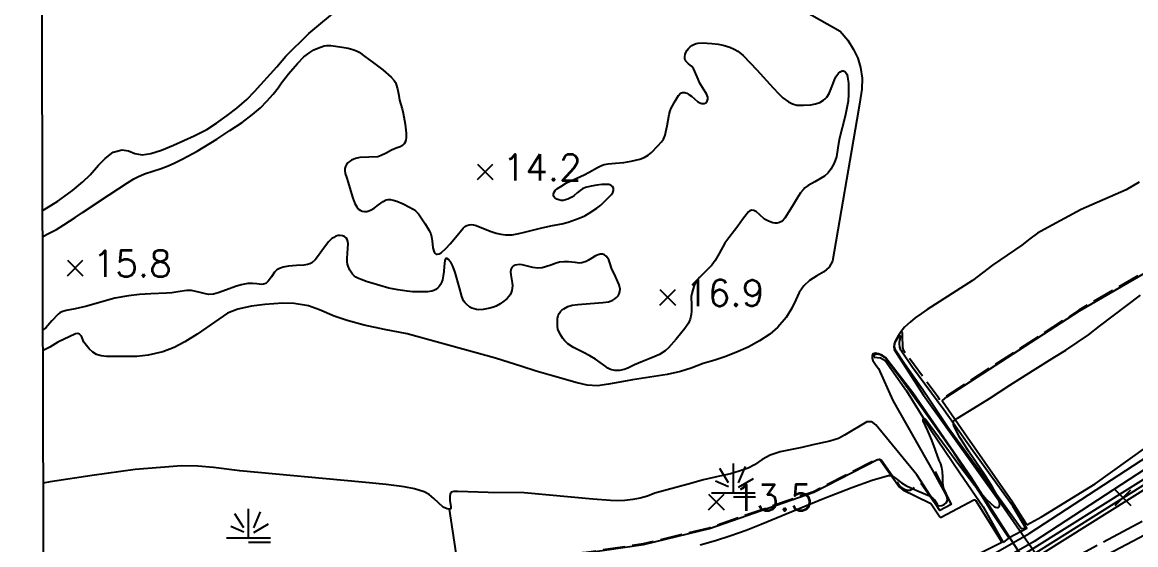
# Model space of a CAD drawing. Header units: millimetres. Extents: x 224638 to 227100, y 430787 to 433573.
# Drawn here: x 224637.6 to 225018.4, y 431056.5 to 431235.1 of the extents above; entities that cross this region are included whole.
import ezdxf

# ---------------------------------------------------------------- set-up
doc = ezdxf.new("R2010")
doc.units = ezdxf.units.MM
doc.linetypes.add('15M2P5', pattern=[17.5, 15, -2.5])
doc.linetypes.add('7P5M2P5', pattern=[10, 7.5, -2.5])
for name, color, linetype in [('A0013118', 1, 'Continuous'), ('A0033327', 32, 'Continuous'), ('C0052211', 1, 'Continuous'), ('C0052212', 1, 'Continuous'), ('C0052214', 1, '15M2P5'), ('C0076116', 7, 'Continuous'), ('E0022112', 5, 'Continuous'), ('E0032111', 5, 'Continuous'), ('F0017111', 30, 'Continuous'), ('F0027132', 7, 'Continuous'), ('F0027217', 7, 'Continuous'), ('G0022313', 5, '7P5M2P5'), ('G0022323', 5, 'Continuous'), ('H0017334', 7, 'Continuous')]:
    doc.layers.add(name, color=color, linetype=linetype)
doc.styles.add('ngsw', font='romans.shx', dxfattribs={"bigfont": 'ngsw.shx'})

# ---------------------------------------------------------------- blocks, each defined once
blk = doc.blocks.new('G0022323')
at = {"layer": 'G0022323'}
for p, q in [((-1.583, 3.4), (-4.619, 8.28)), ((0.02, -0.003), (0.02, 9.997)), ((1.779, 3.4), (4.165, 8.931)), ((-1.583, 1.991), (-6.029, 3.943)), ((1.779, 1.883), (6.875, 4.809)), ((-7.48, -0.003), (7.52, -0.003)), ((0.044, -1.479), (7.544, -1.479))]:
    blk.add_line(p, q, dxfattribs=at)
blk = doc.blocks.new('F0027217')
at = {"layer": 'F0027217'}
for p, q in [((-2.652, 2.652), (2.652, -2.652)), ((-2.652, -2.652), (2.652, 2.652))]:
    blk.add_line(p, q, dxfattribs=at)

msp = doc.modelspace()

# ---------------------------------------------------------------- linework, layer by layer
at = {"layer": 'A0013118', "flags": 128}
for points in [[(224693.428, 430968.113), (224742.889, 430983.472), (224746.341, 430981.838), (224748.8, 430971.313), (224748.326, 430967.259), (224761.532, 430970.892), (224783.618, 430980.982), (224817.159, 430993.05), (224863.805, 431006.522), (224871.002, 431008.696), (224878.204, 431011.221), (224902.758, 431020.829), (224921.929, 431029.203), (224940.61, 431037.797), (224957.248, 431046.195), (224981.902, 431060.33), (225027.712, 431090.168)], [(225029.57, 431087.559), (224983.572, 431057.599), (224958.766, 431043.377)], [(224971.447, 431047.823), (225028.775, 431083.767)], [(225030.465, 431081.05), (224973.074, 431045.066)]]:
    msp.add_lwpolyline(points, dxfattribs=at)
at = {"layer": 'A0033327', "flags": 128}
msp.add_lwpolyline([(224645.169, 430903.25), (224651.036, 430906.23), (224655.112, 430908.429), (224696.387, 430930.383), (224706.157, 430934.613), (224708.212, 430935.561), (224763.394, 430963.531), (224792.129, 430975.544), (224820.877, 430985.878), (224846.028, 430993.411), (224875.955, 431002.891), (224900.417, 431012.313), (224920.258, 431020.494), (224939.573, 431029.096), (224953.521, 431035.93), (224972.311, 431046.358), (225029.673, 431082.324)], dxfattribs=at)
at = {"layer": 'C0052211', "flags": 128}
for points in [[(224980.754, 431062.166), (224976.269, 431069.667), (224962.68, 431088.585), (224952.762, 431102.649), (224941.993, 431117.132), (224937.999, 431123.052), (224937.634, 431124.075), (224937.594, 431125.236), (224937.6, 431125.744), (224937.971, 431128.075)], [(224928.884, 431120.627), (224931.039, 431120.382), (224932.702, 431119.495), (224939.924, 431109.079), (224948.168, 431095.882), (224958.156, 431081.066), (224966.128, 431069.478), (224973.042, 431057.27)], [(224981.155, 431063.292), (224986.174, 431066.101), (225004.496, 431077.333), (225021.845, 431089.75)], [(224799, 431011.509), (224810.078, 431013.887), (224845.833, 431018), (224859.978, 431020.112), (224878.775, 431023.303), (224896.968, 431027.421), (224914.889, 431032.741), (224930.641, 431038.535), (224945.173, 431044.528), (224959.147, 431050.636), (224972.51, 431057.41)]]:
    msp.add_lwpolyline(points, dxfattribs=at)
at = {"layer": 'C0052212', "flags": 128}
for points in [[(224981.155, 431063.292), (224976.224, 431071.111), (224960.745, 431093.277), (224952.312, 431105.43), (224952.311, 431105.821), (224953.756, 431107.026), (224999.077, 431136.464), (225040.027, 431160.216)], [(224980.754, 431062.166), (224979.354, 431061.952), (224979.237, 431061.98), (224979.048, 431062.176), (224971.252, 431072.855), (224964.643, 431082.144), (224954.238, 431096.497), (224945.564, 431109.526), (224939.291, 431118.337), (224936.185, 431123.056), (224935.953, 431123.675), (224935.875, 431124.602), (224936.107, 431125.762), (224937.307, 431127.85), (224937.971, 431128.075)], [(224928.884, 431120.627), (224928.951, 431121.393), (224929.647, 431121.741), (224930.908, 431121.557), (224932.471, 431120.698), (224932.974, 431120.118), (224938.536, 431112.74), (224946.027, 431102.335), (224955.53, 431088.894), (224965.85, 431073.025), (224969.188, 431067.607), (224974.83, 431059.121), (224974.888, 431058.925), (224974.882, 431058.736), (224973.042, 431057.27)], [(224799, 431011.509), (224792.547, 431049.926), (224792.575, 431050.187), (224793.023, 431050.449), (224830.41, 431053.691), (224850.034, 431056.61), (224872.561, 431062.057), (224908.258, 431074.488), (224930.045, 431085.694), (224930.567, 431085.637), (224931.161, 431085.234), (224937.527, 431076.188), (224938.745, 431075.322), (224947.836, 431070.886), (224948.184, 431070.684), (224948.671, 431070.142), (224951.348, 431065.999), (224951.464, 431065.912), (224951.783, 431065.913), (224963.023, 431071.854), (224963.299, 431071.826), (224963.509, 431071.703), (224972.51, 431057.41)]]:
    msp.add_lwpolyline(points, dxfattribs=at)
at = {"layer": 'C0052214', "flags": 128}
msp.add_lwpolyline([(224715.58, 430930.423), (224741.654, 430941.924), (224775.774, 430956.591), (224788.709, 430960.971), (224808.218, 430965.18), (224826.76, 430969.92), (224860.26, 430980.45), (224888.73, 430992.66), (224923.99, 431011.94), (224941.72, 431022.22), (224967.443, 431035.997), (224968.189, 431036.884), (224970.384, 431033.588), (224982.818, 431040.016), (224988.556, 431037.022), (224994.731, 431040.807), (224993.145, 431049.823), (225025.79, 431067.44), (225054.4, 431083.25), (225078.85, 431097.18), (225114.8, 431116.5), (225142.04, 431131.42), (225178.03, 431151.23), (225211.67, 431169.05), (225250.81, 431190.17), (225260.25, 431193.37), (225282.48, 431199.07), (225311.4, 431206.76), (225344.14, 431214.29)], dxfattribs=at)
at = {"layer": 'C0076116', "flags": 128}
for points in [[(224949.78, 431081.59), (224955.246, 431070.249), (224951.394, 431068.274), (224944.99, 431077.29)], [(224972.892, 431062.313), (224975.117, 431058.952), (224981.149, 431062.2), (224979.252, 431065.393)]]:
    msp.add_lwpolyline(points, dxfattribs=at)
at = {"layer": 'E0022112', "flags": 128}
msp.add_lwpolyline([(224795.294, 430989.992), (224790.72, 431022.104), (224783.661, 431068.676)], dxfattribs=at)
at = {"layer": 'E0032111', "flags": 128}
for points in [[(224644.406, 431170.721), (224649.712, 431173.95), (224654.764, 431177.635), (224658.277, 431180.542), (224660.828, 431182.971), (224663.69, 431186.269), (224665.947, 431188.606), (224668.617, 431190.716), (224671.785, 431191.544), (224673.859, 431191.145), (224676.053, 431190.266), (224678.573, 431189.854), (224681.553, 431190.322), (224685.142, 431191.404), (224689.245, 431193.126), (224696.38, 431196.31), (224700.709, 431198.479), (224703.96, 431200.66), (224707.631, 431203.315), (224710.918, 431205.818), (224714.335, 431208.76), (224717.015, 431211.517), (224724.674, 431219.915), (224727.688, 431223.523), (224735.559, 431231.288), (224746.352, 431240.326)], [(224900.519, 431241.615), (224917.24, 431232.1), (224919.911, 431229.036), (224921.799, 431225.818), (224923.263, 431222.87), (224924.285, 431219.627), (224924.764, 431215.985), (224924.706, 431212.329), (224923.945, 431207.107), (224922.959, 431201.803), (224914.675, 431153.491), (224913.464, 431151.43), (224911.692, 431149.838), (224909.288, 431148.461), (224906.822, 431146.904), (224904.816, 431145.087), (224903.303, 431142.8), (224902.104, 431140.23), (224900.715, 431137.368), (224898.855, 431134.252), (224895.977, 431130.91), (224893.183, 431128.536), (224889.673, 431126.22), (224885.787, 431124.108), (224881.616, 431122.202), (224877.834, 431120.772), (224874.464, 431119.64), (224870.471, 431118.487), (224866.302, 431116.887), (224862.679, 431115.717), (224858.092, 431114.699), (224846.258, 431112.929), (224841.952, 431112.094), (224838.064, 431111.435), (224834.347, 431110.846), (224830.756, 431111.014), (224827.362, 431111.876), (224818.08, 431114.456), (224813.309, 431115.878), (224808.387, 431117.466), (224799.364, 431120.306), (224769.176, 431128.588), (224761.439, 431130.077), (224754.48, 431131.557), (224748.677, 431133.128), (224744.231, 431134.661), (224739.213, 431136.817), (224735.424, 431138.165), (224730.517, 431139.034), (224726.661, 431139.06), (224720.494, 431138.702), (224716.002, 431138.075), (224711.259, 431137.029), (224707.787, 431135.634), (224704.835, 431133.689), (224697.37, 431128.529), (224693.136, 431125.86), (224689.494, 431124.002), (224685.602, 431122.481), (224680.663, 431121.281), (224676.765, 431120.9), (224669.559, 431120.829), (224666.38, 431120.87), (224664.517, 431121.097), (224663.003, 431121.535), (224661.669, 431122.343), (224660.467, 431123.507), (224658.662, 431125.819), (224657.866, 431127.794), (224657.204, 431128.554), (224656.635, 431128.736), (224655.735, 431128.604), (224649.762, 431125.728), (224647.009, 431124.049), (224644.542, 431122.86)], [(225019.485, 431180.454), (225015.063, 431177.871), (224999.636, 431171.109), (224988.347, 431164.944), (224984.791, 431163.087), (224982.096, 431161.098), (224979.348, 431158.894), (224969.365, 431152.053), (224962.535, 431146.814), (224947.066, 431136.946), (224945.04, 431135.619), (224942.958, 431134.083), (224941.23, 431132.651), (224939.27, 431130.956), (224938.085, 431129.467), (224937.005, 431127.748), (224936.12, 431126.147), (224935.705, 431125.071), (224935.634, 431124.167), (224935.775, 431123.318), (224945.806, 431107.656), (224972.396, 431070.423), (224985.832, 431051.109)], [(224981.062, 431049.847), (224962.02, 431079.509), (224942.147, 431108.477), (224932.785, 431120.569), (224931.645, 431121.315), (224930.415, 431121.81), (224929.333, 431121.978), (224928.606, 431121.766), (224928.248, 431121.211), (224928.192, 431120.336), (224928.395, 431119.521), (224928.851, 431118.792), (224929.621, 431117.844), (224930.431, 431116.76), (224935.338, 431105.81), (224949.157, 431081.316), (224955.246, 431070.249), (224951.394, 431068.274), (224943.532, 431080.466), (224929.523, 431097.485), (224928.486, 431098.268), (224927.948, 431098.488), (224927.154, 431098.544), (224926.451, 431098.52), (224918.774, 431093.937), (224916.719, 431092.861), (224913.726, 431091.977), (224907.937, 431090.637), (224904.184, 431089.797), (224896.737, 431088.266), (224893.325, 431087.165), (224890.609, 431085.67), (224887.947, 431083.87), (224885.795, 431082.705), (224882.774, 431081.619), (224879.812, 431080.763), (224876.062, 431080.002), (224870.57, 431078.681), (224865.285, 431077.164), (224853.85, 431074.124), (224851.344, 431073.145), (224848.934, 431072.48), (224846.346, 431071.986), (224843.647, 431071.672), (224841.241, 431071.538), (224838.788, 431071.591), (224832.67, 431072.036), (224809.265, 431074.213), (224796.952, 431074.322), (224786.538, 431074.685), (224785.135, 431074.67), (224784.327, 431074.439), (224783.882, 431073.822), (224783.81, 431073.022), (224783.831, 431071.631), (224784.102, 431069.517), (224784.111, 431068.873), (224783.774, 431068.665), (224782.93, 431068.746), (224781.502, 431069.372), (224779.903, 431070.791), (224778.325, 431072.376), (224776.755, 431073.642), (224774.97, 431074.613), (224771.732, 431075.594), (224768.188, 431076.349), (224762.01, 431077.148), (224753.764, 431077.869), (224712.008, 431081.725), (224702.991, 431082.878), (224697.596, 431083.38), (224692.074, 431083.437), (224684.816, 431082.928), (224676.234, 431082.261), (224661.476, 431080.239), (224647.119, 431078.04), (224644.672, 431077.507)]]:
    msp.add_lwpolyline(points, dxfattribs=at)
at = {"layer": 'F0017111', "flags": 128}
for points, elevation in [([(224644.431, 431161.808), (224647.007, 431163.102), (224649.243, 431164.349), (224651.743, 431165.863), (224655.618, 431168.399), (224658.213, 431170.099), (224667.292, 431176.135), (224673.606, 431180.296), (224675.702, 431181.579), (224677.092, 431182.331), (224679.412, 431183.287), (224682.227, 431184.211), (224685.063, 431185.118), (224687.449, 431186.025), (224689.796, 431187.073), (224692.517, 431188.405), (224697.443, 431191.059), (224704.103, 431195.188), (224708.585, 431198.098), (224712.748, 431200.926), (224716.317, 431203.557), (224719.016, 431205.873), (224721.229, 431208.125), (224723.34, 431210.561), (224725.105, 431212.784), (224726.28, 431214.393), (224728.648, 431217.537), (224731.727, 431221.105), (224733.915, 431223.356), (224735.892, 431224.826), (224737.282, 431225.675), (224738.687, 431226.331), (224740.836, 431227.11), (224741.772, 431227.239), (224743.106, 431227.187), (224746.924, 431226.683), (224748.995, 431226.284), (224750.636, 431225.812), (224751.877, 431225.327), (224752.75, 431224.89), (224754.688, 431223.495), (224757.19, 431221.649), (224760.841, 431218.867), (224763.781, 431216.428), (224764.764, 431215.246), (224765.159, 431214.568), (224765.461, 431213.852), (224765.912, 431212.369), (224766.325, 431210.077), (224766.612, 431208.55), (224767.04, 431207.056), (224767.488, 431205.569), (224767.836, 431204.062), (224768.518, 431200.268), (224768.917, 431197.226), (224768.897, 431195.675), (224768.791, 431194.914), (224768.543, 431194.203), (224768.148, 431193.572), (224767.602, 431193.049), (224766.766, 431192.57), (224765.499, 431192.07), (224763.881, 431191.402), (224761.991, 431190.422), (224760.286, 431189.539), (224759.222, 431189.161), (224756.131, 431189.016), (224753.034, 431188.891), (224751.557, 431188.572), (224750.167, 431187.987), (224749.531, 431187.578), (224748.942, 431187.091), (224748.443, 431186.522), (224748.078, 431185.864), (224747.867, 431185.15), (224747.832, 431184.413), (224748.012, 431183.483), (224748.444, 431182.191), (224749.074, 431180.322), (224749.847, 431177.664), (224750.647, 431175.024), (224751.358, 431173.211), (224751.993, 431172.03), (224752.568, 431171.291), (224753.162, 431170.849), (224753.852, 431170.563), (224754.601, 431170.441), (224755.373, 431170.489), (224756.142, 431170.675), (224756.881, 431170.965), (224757.88, 431171.582), (224759.429, 431172.748), (224760.976, 431173.889), (224761.972, 431174.435), (224762.708, 431174.594), (224763.472, 431174.576), (224764.412, 431174.363), (224765.674, 431173.934), (224767.82, 431173.094), (224769.99, 431171.966), (224771.219, 431171.229), (224772.013, 431170.663), (224773.062, 431169.599), (224775.317, 431166.256), (224776.716, 431164.001), (224777.346, 431162.756), (224777.565, 431161.799), (224777.728, 431160.408), (224777.998, 431158.048), (224778.413, 431156.58), (224778.583, 431156.267), (224778.814, 431156.041), (224779.107, 431155.902), (224779.46, 431155.851), (224780.186, 431155.958), (224780.829, 431156.306), (224782.552, 431157.867), (224783.912, 431159.343), (224785.744, 431161.583), (224788.375, 431164.781), (224788.975, 431165.294), (224789.65, 431165.686), (224790.376, 431165.921), (224791.126, 431165.963), (224791.925, 431165.851), (224792.796, 431165.626), (224795.883, 431164.444), (224797.919, 431163.653), (224799.666, 431163.077), (224801.251, 431162.704), (224802.799, 431162.517), (224804.141, 431162.469), (224805.106, 431162.512), (224807.409, 431162.893), (224809.323, 431163.33), (224812.012, 431164.058), (224815.271, 431164.884), (224818.893, 431165.613), (224822.15, 431166.251), (224824.315, 431166.8), (224828.036, 431168.158), (224829.948, 431169.002), (224831.479, 431169.823), (224834.07, 431171.545), (224835.419, 431172.633), (224836.966, 431174.072), (224839.087, 431176.316), (224839.486, 431176.971), (224839.729, 431177.679), (224839.73, 431178.374), (224839.4, 431178.993), (224838.836, 431179.445), (224838.135, 431179.641), (224835.828, 431179.66), (224834.121, 431179.491), (224832.075, 431179.083), (224830.244, 431178.597), (224829.178, 431178.195), (224828.379, 431177.662), (224827.346, 431176.779), (224826.314, 431175.889), (224825.518, 431175.333), (224824.103, 431174.652), (224823.355, 431174.405), (224822.585, 431174.252), (224821.812, 431174.231), (224821.052, 431174.38), (224820.341, 431174.68), (224819.713, 431175.111), (224819.297, 431175.672), (224819.221, 431176.365), (224819.428, 431177.073), (224819.862, 431177.682), (224820.603, 431178.304), (224821.731, 431179.051), (224823.716, 431180.219), (224827.225, 431181.841), (224829.69, 431182.994), (224831.397, 431183.929), (224834.295, 431185.539), (224835.659, 431186.176), (224836.607, 431186.518), (224837.933, 431186.724), (224840.433, 431186.952), (224843.312, 431187.252), (224845.779, 431187.676), (224848.79, 431188.357), (224850.268, 431188.885), (224851.621, 431189.678), (224852.804, 431190.653), (224854.908, 431192.858), (224856.159, 431194.293), (224856.822, 431195.216), (224857.436, 431196.594), (224857.717, 431197.728), (224858.067, 431199.707), (224858.803, 431203.585), (224859.144, 431204.865), (224859.466, 431205.753), (224860.929, 431208.445), (224861.947, 431210.056), (224862.698, 431210.893), (224863.345, 431211.181), (224864.051, 431211.146), (224864.798, 431210.886), (224865.571, 431210.496), (224866.437, 431209.884), (224867.465, 431208.959), (224868.47, 431208.068), (224869.269, 431207.559), (224869.978, 431207.35), (224870.714, 431207.363), (224871.363, 431207.62), (224871.813, 431208.149), (224872.035, 431208.834), (224872.003, 431209.563), (224871.556, 431210.622), (224870.531, 431212.302), (224869.327, 431214.344), (224868.339, 431216.487), (224867.069, 431219.349), (224866.472, 431220.081), (224865.461, 431220.942), (224864.526, 431221.827), (224864.273, 431222.241), (224864.161, 431222.636), (224864.147, 431223.395), (224864.271, 431224.135), (224864.525, 431224.859), (224864.903, 431225.572), (224865.379, 431226.221), (224865.929, 431226.751), (224866.554, 431227.192), (224867.251, 431227.568), (224867.99, 431227.856), (224868.74, 431228.029), (224870.252, 431228.144), (224873.399, 431227.923), (224875.572, 431227.655), (224877.313, 431227.291), (224879.576, 431226.615), (224881.012, 431226.001), (224882.32, 431225.216), (224884.069, 431223.73), (224888.741, 431218.93), (224894.373, 431212.748), (224896.25, 431210.678), (224897.687, 431209.331), (224899.575, 431207.933), (224900.978, 431207.254), (224902.484, 431206.848), (224903.444, 431206.756), (224904.78, 431206.758), (224907.201, 431206.923), (224908.829, 431207.229), (224910.284, 431207.746), (224911.624, 431208.511), (224912.202, 431208.989), (224912.705, 431209.547), (224913.51, 431210.834), (224914.616, 431213.691), (224915.3, 431215.477), (224915.815, 431216.496), (224916.725, 431217.728), (224917.272, 431218.22), (224917.953, 431218.502), (224918.308, 431218.54), (224918.623, 431218.476), (224918.899, 431218.31), (224919.135, 431218.042), (224919.511, 431217.376), (224919.771, 431216.653), (224919.949, 431215.708), (224920.075, 431214.375), (224920.124, 431210.522), (224919.969, 431208.209), (224919.61, 431205.924), (224918.96, 431203.079), (224917.933, 431199.083), (224916.955, 431195.079), (224916.453, 431192.207), (224916.008, 431189.157), (224915.714, 431188.244), (224915.19, 431186.993), (224914.116, 431184.923), (224913.123, 431183.657), (224911.959, 431182.577), (224908.595, 431180.575), (224906.379, 431179.298), (224905.248, 431178.542), (224904.577, 431177.857), (224903.741, 431176.793), (224902.562, 431175.018), (224900.863, 431172.201), (224898.373, 431168.145), (224897.812, 431167.497), (224897.194, 431166.985), (224896.518, 431166.64), (224895.783, 431166.49), (224895.02, 431166.495), (224894.26, 431166.617), (224892.798, 431167.087), (224892.1, 431167.428), (224891.413, 431167.872), (224889.635, 431169.473), (224888.629, 431170.361), (224887.802, 431170.814), (224887.079, 431170.904), (224886.382, 431170.701), (224885.971, 431170.383), (224885.42, 431169.779), (224883.903, 431167.713), (224882.305, 431165.439), (224881.103, 431163.897), (224879.166, 431161.477), (224877.811, 431159.582), (224875.882, 431156.103), (224874.497, 431153.684), (224873.358, 431152.082), (224872.173, 431150.793), (224870.649, 431149.316), (224869.155, 431147.834), (224868.056, 431146.535), (224867.365, 431145.136), (224866.855, 431143.675), (224866.525, 431142.368), (224866.372, 431141.432), (224866.395, 431138.336), (224866.434, 431136.383), (224866.371, 431135.214), (224866.022, 431133.689), (224865.41, 431132.284), (224864.103, 431130.406), (224861.137, 431126.778), (224858.565, 431123.819), (224857.407, 431122.788), (224855.446, 431121.599), (224853.904, 431120.87), (224851.96, 431120.106), (224849.645, 431119.184), (224846.99, 431117.982), (224844.678, 431116.925), (224843.393, 431116.439), (224841.801, 431116.139), (224840.992, 431116.087), (224840.207, 431116.13), (224838.707, 431116.481), (224837.856, 431116.916), (224836.756, 431117.698), (224833.598, 431119.939), (224831.622, 431121.144), (224829.557, 431122.192), (224827.648, 431123.113), (224826.136, 431123.936), (224824.199, 431125.212), (224823.06, 431126.292), (224822.474, 431127.054), (224821.75, 431128.188), (224821.101, 431129.366), (224820.74, 431130.262), (224820.588, 431131.211), (224820.567, 431132.546), (224820.663, 431133.885), (224820.86, 431134.849), (224821.172, 431135.575), (224821.611, 431136.202), (224822.148, 431136.743), (224822.755, 431137.21), (224824.132, 431137.947), (224825.606, 431138.424), (224827.531, 431138.646), (224831.834, 431138.97), (224836.147, 431139.308), (224838.101, 431139.573), (224839.58, 431140.149), (224840.246, 431140.547), (224840.834, 431141.045), (224841.334, 431141.642), (224841.735, 431142.341), (224841.985, 431143.096), (224842.031, 431143.863), (224841.747, 431145.36), (224841.299, 431146.434), (224840.41, 431148.207), (224839.035, 431151.05), (224838.61, 431152.525), (224838.129, 431153.972), (224837.749, 431154.619), (224837.255, 431155.175), (224836.654, 431155.59), (224835.955, 431155.811), (224835.209, 431155.836), (224834.467, 431155.662), (224833.582, 431155.238), (224832.408, 431154.514), (224831.243, 431153.781), (224830.385, 431153.333), (224828.939, 431152.882), (224827.995, 431152.835), (224826.644, 431152.983), (224824.327, 431153.278), (224822.805, 431153.269), (224821.291, 431153.071), (224820.18, 431152.763), (224818.357, 431152.119), (224816.529, 431151.481), (224815.401, 431151.187), (224813.838, 431151.09), (224812.198, 431151.284), (224809.877, 431151.902), (224808.587, 431152.229), (224807.648, 431152.314), (224806.124, 431152.101), (224805.452, 431151.804), (224804.958, 431151.27), (224804.65, 431150.586), (224804.536, 431149.839), (224804.61, 431148.846), (224804.865, 431147.427), (224805.118, 431146.009), (224805.188, 431145.022), (224804.978, 431143.477), (224804.736, 431142.724), (224804.385, 431142.011), (224803.942, 431141.351), (224803.426, 431140.758), (224802.251, 431139.747), (224800.989, 431138.871), (224799.658, 431138.108), (224798.768, 431137.765), (224797.477, 431137.413), (224795.229, 431136.958), (224793.707, 431136.88), (224792.925, 431136.952), (224792.111, 431137.128), (224791.331, 431137.407), (224790.647, 431137.793), (224789.446, 431138.735), (224788.923, 431139.277), (224788.485, 431139.897), (224787.938, 431141.336), (224787.091, 431144.337), (224785.591, 431149.617), (224784.801, 431151.768), (224784.118, 431153.074), (224783.737, 431153.635), (224783.384, 431154.013), (224782.8, 431154.346), (224782.567, 431154.347), (224782.355, 431154.253), (224782.178, 431154.047), (224782.052, 431153.708), (224781.876, 431151.624), (224781.753, 431149.986), (224781.53, 431148.425), (224781.247, 431147.102), (224780.941, 431146.176), (224780.587, 431145.482), (224780.157, 431144.855), (224779.646, 431144.3), (224779.045, 431143.824), (224778.376, 431143.443), (224777.658, 431143.172), (224776.319, 431143.013), (224773.787, 431142.968), (224771.062, 431143.019), (224769.148, 431143.152), (224766.053, 431143.612), (224762.981, 431144.253), (224759.878, 431145.175), (224756.74, 431146.109), (224755.236, 431146.526), (224753.766, 431147.041), (224752.515, 431147.571), (224751.667, 431148.033), (224751.059, 431148.505), (224750.527, 431149.065), (224749.648, 431150.35), (224748.994, 431151.743), (224748.771, 431152.468), (224748.642, 431153.22), (224748.639, 431154.363), (224748.794, 431156.257), (224749.014, 431159.351), (224748.933, 431160.146), (224748.719, 431160.883), (224748.339, 431161.494), (224747.758, 431161.909), (224747.057, 431162.159), (224746.316, 431162.271), (224745.557, 431162.22), (224744.803, 431161.981), (224744.091, 431161.614), (224743.46, 431161.18), (224742.349, 431160.105), (224740.047, 431156.974), (224738.577, 431154.942), (224737.726, 431153.894), (224736.55, 431152.914), (224735.89, 431152.546), (224735.177, 431152.29), (224733.851, 431152.11), (224731.354, 431151.973), (224728.668, 431151.772), (224726.776, 431151.401), (224725.499, 431150.944), (224724.656, 431150.489), (224723.872, 431149.671), (224722.772, 431148.128), (224721.654, 431146.61), (224721.2, 431146.142), (224720.818, 431145.867), (224720.099, 431145.604), (224719.335, 431145.528), (224717.808, 431145.69), (224716.273, 431145.861), (224714.727, 431145.808), (224712.483, 431145.406), (224710.471, 431144.817), (224707.417, 431143.692), (224704.53, 431142.616), (224703.019, 431142.176), (224701.422, 431142.109), (224700.283, 431142.29), (224698.412, 431142.72), (224695.427, 431143.386), (224693.912, 431143.469), (224690.821, 431143.009), (224688.688, 431142.659), (224686.939, 431142.472), (224681.557, 431142.27), (224677.726, 431142.051), (224673.883, 431141.594), (224669.289, 431140.847), (224664.042, 431139.308), (224659.707, 431138.094), (224655.699, 431137.193), (224652.637, 431136.552), (224651.139, 431136.121), (224650.459, 431135.753), (224649.851, 431135.305), (224647.728, 431133.018), (224645.601, 431130.71), (224644.522, 431129.888)], 15), ([(224869.412, 431056.431), (224874.678, 431057.929), (224879.913, 431059.618), (224885.117, 431061.497), (224890.289, 431063.568), (224900.778, 431067.918), (224911.618, 431072.305), (224921.27, 431076.069), (224928.193, 431078.548), (224932.545, 431079.886), (224933.817, 431080.182), (224934.485, 431080.227), (224935.421, 431079.797), (224936.764, 431078.822), (224938.288, 431077.681), (224939.771, 431076.754), (224941.633, 431075.835), (224944.298, 431074.72), (224947.869, 431073.205), (224948.829, 431072.569), (224949.546, 431071.896), (224950.439, 431070.392), (224950.823, 431069.946), (224951.346, 431069.775), (224952.006, 431069.879), (224952.805, 431070.257), (224953.514, 431070.815), (224953.905, 431071.458), (224953.979, 431072.186), (224953.734, 431072.999), (224953.057, 431074.631), (224952.637, 431076.103), (224952.417, 431077.674), (224952.337, 431079.604), (224952.259, 431081.498), (224952.042, 431082.964), (224951.705, 431084.133), (224951.266, 431085.139), (224950.646, 431086.601), (224949.761, 431089.138), (224948.612, 431092.241), (224947.2, 431095.402), (224945.619, 431098.863), (224945.636, 431099.371), (224945.749, 431099.545), (224945.98, 431099.593), (224946.251, 431099.538), (224946.485, 431099.399), (224958.184, 431083.495), (224963.321, 431076.714), (224967.245, 431072.092), (224968.754, 431070.591), (224969.959, 431069.63), (224970.448, 431069.352), (224970.861, 431069.209), (224971.199, 431069.2), (224971.461, 431069.327), (224971.777, 431069.842), (224971.828, 431070.608), (224971.138, 431072.895), (224970.397, 431074.415), (224969.391, 431076.188), (224966.586, 431080.488), (224961.17, 431088.452), (224959.4, 431091.204), (224958.256, 431093.134), (224956.293, 431096.947), (224956.071, 431097.646), (224956.003, 431098.201), (224956.058, 431098.623), (224956.201, 431098.92), (224957.346, 431099.798), (224962.936, 431103.155), (224968.349, 431106.478), (224975.319, 431111.013), (224983.035, 431116.006), (224990.687, 431120.704), (224994.501, 431123.066), (224998.323, 431125.602), (225002.153, 431128.314), (225005.991, 431131.2), (225019.934, 431141.827)], 15), ([(225025.401, 431061.972), (225017.501, 431057.754), (225008.565, 431053.072)], 20)]:
    msp.add_lwpolyline(points, dxfattribs=dict(at, elevation=elevation))
at = {"layer": 'G0022313', "flags": 128}
for points in [[(225722.003, 431585.187), (225736.611, 431566.707), (225756.753, 431536.629), (225745.675, 431526.12), (225711.634, 431505.557), (225654.211, 431482.448), (225625.759, 431463.383), (225580.039, 431439.794), (225565.358, 431427.838), (225565.175, 431420.981), (225520.845, 431394.597), (225462.066, 431361.767), (225406.078, 431328.095), (225383.084, 431315.121), (225356.626, 431301.896), (225344.191, 431295.434), (225321.643, 431284.2), (225293.364, 431271.212), (225261.501, 431256.333), (225233.177, 431244.46), (225203.973, 431232.151), (225179.797, 431223.416), (225152.973, 431213.487), (225125.124, 431204.55), (225103.497, 431195.638), (225076.3, 431181.744), (225039.883, 431160.463), (224998.927, 431136.708), (224953.585, 431107.257), (224951.535, 431105.974), (224951.332, 431106.031), (224950.756, 431106.995), (224939.015, 431122.835), (224938.7, 431123.923), (224938.645, 431128.095), (224938.577, 431129.082), (224938.169, 431129.572)], [(224786.478, 431050.088), (224792.933, 431050.732), (224830.376, 431053.979), (224849.978, 431056.895), (224872.479, 431062.335), (224908.143, 431074.755), (224929.99, 431085.991), (224930.67, 431085.918), (224931.368, 431085.444), (224937.735, 431076.395), (224938.894, 431075.572), (224940.199, 431075.134), (224941.235, 431075.195), (224945.404, 431077.563)]]:
    msp.add_lwpolyline(points, dxfattribs=at)
at = {"layer": 'H0017334', "flags": 128}
msp.add_lwpolyline([(226877.37, 433568.33), (224637.58, 433561.64), (224645.5, 430787.43), (226886, 430794.12)], close=True, dxfattribs=at)

# ---------------------------------------------------------------- block references
at = {"layer": 'F0027217'}
for p in [(224795.892, 431183.998, 14.183), (224655.69, 431151.142, 15.781), (224858.308, 431141.096, 16.931), (225013.976, 431072.604, 17.911), (224874.902, 431071.125, 13.458)]:
    msp.add_blockref('F0027217', p, dxfattribs=at)
at = {"layer": 'G0022323'}
for p in [(224880.727, 431074.316), (224714.939, 431058.839)]:
    msp.add_blockref('G0022323', p, dxfattribs=at)

# ---------------------------------------------------------------- texts
at = {"layer": 'F0027132', "style": 'ngsw'}
for s, p in [('14.2', (224801.892, 431180.998)), ('15.8', (224661.69, 431148.142)), ('16.9', (224864.308, 431138.096)), ('13.5', (224880.902, 431068.125))]:
    msp.add_text(s, height=9, dxfattribs=at).set_placement(p)

doc.saveas('drawing.dxf')
